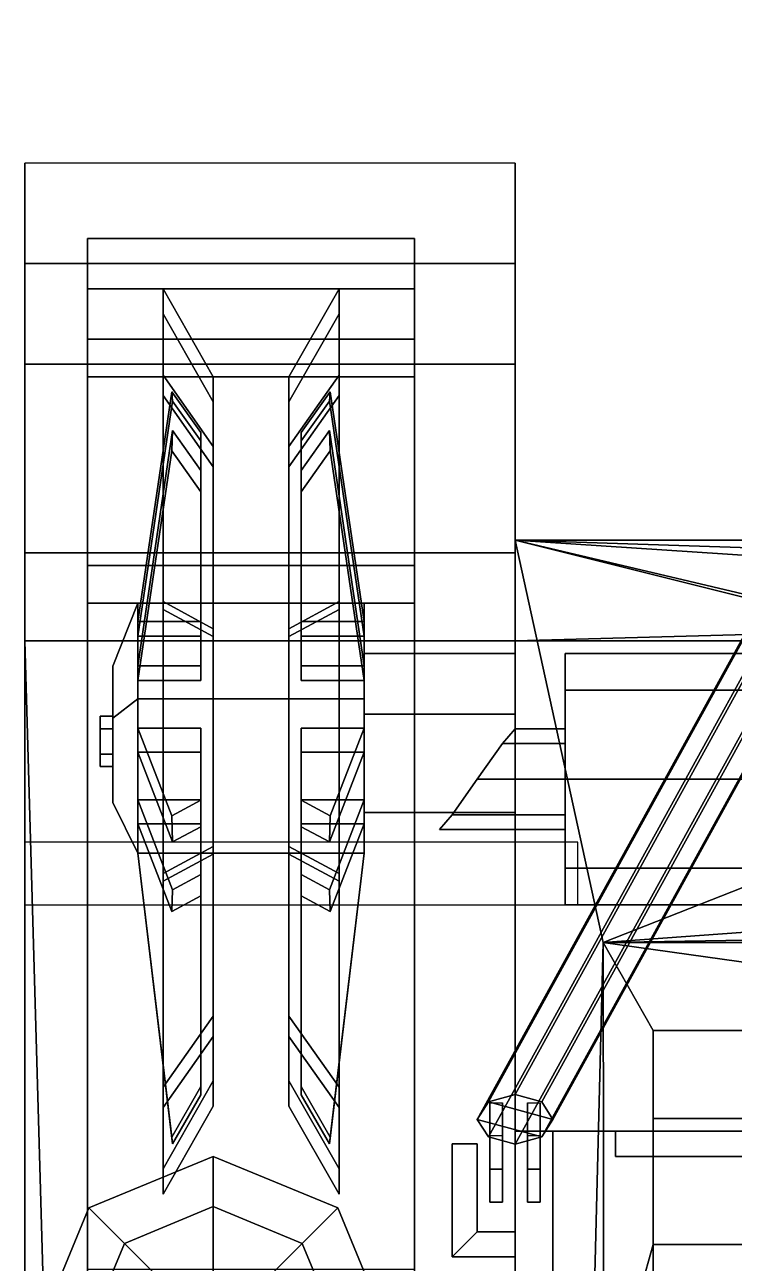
# Model space of a CAD drawing. Header units: millimetres. Extents: x -1.5 to 1.5, y -4.1 to 6.9.
# Drawn here: x -1.19 to -0.626, y 1.485 to 2.47 of the extents above; entities that cross this region are included whole.
import ezdxf

# ---------------------------------------------------------------- set-up
doc = ezdxf.new("R2010")
doc.units = ezdxf.units.MM
for name, color, linetype in [('7tp_back_door_1', 7, 'Continuous'), ('7tp_back_door_2', 7, 'Continuous'), ('7tp_fenders', 6, 'Continuous'), ('7tp_hull', 7, 'Continuous'), ('c7p_crane', 3, 'Continuous'), ('c7p_fenders', 6, 'Continuous'), ('c7p_hull', 7, 'Continuous'), ('tracks', 3, 'Continuous'), ('wheels', 2, 'Continuous')]:
    doc.layers.add(name, color=color, linetype=linetype)

msp = doc.modelspace()

# ---------------------------------------------------------------- linework, layer by layer
for points in [[(-0.8, 1.98, 0.47), (-0.8, -1.99, 0.68), (-0.8, -2.03, 0.9), (-0.8, 2.06, 0.93)], [(-0.8, 1.98, 0.47), (-0.8, 2.06, 0.93), (-0.1, 2.03739, 0.8), (-0.1, 1.99913, 0.58)], [(-0.8, 2.06, 0.93), (0.8, 2.06, 0.93), (0.1, 2.03739, 0.8), (-0.1, 2.03739, 0.8)], [(0.1, 1.99913, 0.58), (0.8, 1.98, 0.47), (-0.8, 1.98, 0.47), (-0.1, 1.99913, 0.58)], [(-0.8, 1.46, 0.4), (-0.8, -1.67, 0.4), (-0.8, -1.99, 0.68), (-0.8, 1.98, 0.47)], [(0.8, 1.98, 0.47), (0.8, 1.46, 0.4), (-0.8, 1.46, 0.4), (-0.8, 1.98, 0.47)]]:
    msp.add_3dface(points)
at = {"layer": '7tp_back_door_1'}
for points in [[(0.08, 2.01259, 1.01), (0.8, 2.06, 0.93), (-0.8, 2.06, 0.93), (-0.08, 2.01259, 1.01)], [(-0.61, 1.78741, 1.39), (-0.61, 2.01259, 1.01), (-0.8, 2.06, 0.93), (-0.73, 1.74, 1.47)], [(-0.08, 2.01259, 1.01), (-0.8, 2.06, 0.93), (-0.8, 2.06, 0.93), (-0.61, 2.01259, 1.01)], [(-0.08, 1.78741, 1.39), (-0.61, 1.78741, 1.39), (-0.73, 1.74, 1.47)], [(0.73, 1.74, 1.47), (0.08, 1.78741, 1.39), (-0.08, 1.78741, 1.39), (-0.73, 1.74, 1.47)]]:
    msp.add_3dface(points, dxfattribs=at)
at = {"layer": '7tp_back_door_2'}
for points in [[(0.35, 1.81698, 1.3401), (0.8, 2.06, 0.93), (-0.8, 2.06, 0.93), (0.23, 1.81698, 1.3401)], [(0.23, 1.81698, 1.3401), (-0.8, 2.06, 0.93), (-0.73, 1.74, 1.47), (0.23, 1.7558, 1.44335)], [(0.35, 1.7558, 1.44335), (0.23, 1.7558, 1.44335), (-0.73, 1.74, 1.47), (0.73, 1.74, 1.47)]]:
    msp.add_3dface(points, dxfattribs=at)
at = {"layer": '7tp_fenders'}
for points in [[(-1.19, 2.36, 0.74), (-1.19, 2.28, 0.83), (-0.8, 2.28, 0.83), (-0.8, 2.36, 0.74)], [(-1.19, 2.28, 0.83), (-1.19, 2.36, 0.74), (-1.19, 2.32, 0.72), (-1.19, 2.26, 0.79)], [(-0.8, 2.36, 0.74), (-0.8, 2.28, 0.83), (-0.8, 2.26, 0.79), (-0.8, 2.32, 0.72)], [(-1.19, 2.28, 0.83), (-1.19, 2.2, 0.89), (-0.8, 2.2, 0.89), (-0.8, 2.28, 0.83)], [(-1.19, 2.2, 0.89), (-1.19, 2.28, 0.83), (-1.19, 2.26, 0.79), (-1.19, 2.18, 0.86)], [(-0.8, 2.28, 0.83), (-0.8, 2.2, 0.89), (-0.8, 2.18, 0.86), (-0.8, 2.26, 0.79)], [(-1.19, 2.2, 0.89), (-1.19, 2.05, 0.95), (-0.8, 2.05, 0.95), (-0.8, 2.2, 0.89)], [(-1.19, 2.05, 0.95), (-1.19, 2.2, 0.89), (-1.19, 2.18, 0.86), (-1.19, 2.05, 0.92)], [(-0.8, 2.2, 0.89), (-0.8, 2.05, 0.95), (-0.8, 2.05, 0.92), (-0.8, 2.18, 0.86)], [(-1.19, 2.05, 0.95), (-1.19, 1.98, 0.96), (-0.8, 1.98, 0.96), (-0.8, 2.05, 0.95)], [(-1.19, 1.98, 0.96), (-1.19, 2.05, 0.95), (-1.19, 2.05, 0.92), (-1.19, 1.98, 0.93)], [(-0.8, 2.05, 0.95), (-0.8, 1.98, 0.96), (-0.8, 1.98, 0.93), (-0.8, 2.05, 0.92)], [(-1.19, 1.98, 0.96), (-1.19, -1.91, 1.2), (-1.16, 0.51, 1.05069), (-1.16, 0.93, 1.02478)], [(-1.19, -1.91, 1.2), (-1.19, 1.98, 0.96), (-1.19, 1.98, 0.93), (-1.19, -1.91, 1.17)], [(-1.19, 1.98, 0.96), (-1.16, 0.93, 1.02478), (-0.8, 0.93, 1.02478), (-0.8, 1.98, 0.96)], [(-0.75, 1.77, 1.18), (-0.75, 1.82, 1.18), (-1.19, 1.82, 0.96987), (-1.19, 1.77, 0.97296)]]:
    msp.add_3dface(points, dxfattribs=at)
at = {"layer": '7tp_hull'}
for points in [[(-0.8, 0.44, 1.05501), (-0.8, 2.06, 0.93), (-0.8, -2.03, 0.9), (-0.8, -0.52, 1.11424)], [(-0.73942, 1.36, 1.47), (-0.73, 1.74, 1.47), (-0.8, 2.06, 0.93), (-0.8, 0.59, 1.15)], [(-0.8, 0.59, 1.15), (-0.8, 2.06, 0.93), (-0.8, 2.06, 0.93), (-0.8, 0.44, 1.05501)], [(0.2, 1.94071, 1.51071), (0.2, 1.97, 1.44), (-0.76, 1.97, 1.44), (-0.76, 1.94071, 1.51071)], [(0.2, 1.97, 1.44), (0.2, 1.94071, 1.36929), (-0.76, 1.94071, 1.36929), (-0.76, 1.97, 1.44)], [(-0.76, 1.91, 1.44), (-0.76, 1.89828, 1.46828), (-0.76, 1.94071, 1.51071), (-0.76, 1.97, 1.44)], [(-0.76, 1.89828, 1.41172), (-0.76, 1.91, 1.44), (-0.76, 1.97, 1.44), (-0.76, 1.94071, 1.36929)], [(0.2, 1.87, 1.54), (0.2, 1.94071, 1.51071), (-0.76, 1.94071, 1.51071), (-0.76, 1.87, 1.54)], [(0.2, 1.94071, 1.36929), (0.2, 1.87, 1.34), (-0.76, 1.87, 1.34), (-0.76, 1.94071, 1.36929)], [(-0.76, 1.89828, 1.46828), (-0.76, 1.87, 1.48), (-0.76, 1.87, 1.54), (-0.76, 1.94071, 1.51071)], [(-0.76, 1.87, 1.4), (-0.76, 1.89828, 1.41172), (-0.76, 1.94071, 1.36929), (-0.76, 1.87, 1.34)], [(-0.81, 1.89828, 1.41172), (-0.83, 1.87, 1.4), (-0.81, 1.89828, 1.46828), (-0.8, 1.91, 1.44)], [(-0.81, 1.89828, 1.41172), (-0.8, 1.91, 1.44), (-0.76, 1.91, 1.44), (-0.76, 1.89828, 1.41172)], [(-0.8, 1.91, 1.44), (-0.81, 1.89828, 1.46828), (-0.76, 1.89828, 1.46828), (-0.76, 1.91, 1.44)], [(-0.83, 1.87, 1.4), (-0.85, 1.84172, 1.41172), (-0.83, 1.87, 1.48), (-0.81, 1.89828, 1.46828)], [(-0.83, 1.87, 1.4), (-0.81, 1.89828, 1.41172), (-0.76, 1.89828, 1.41172), (-0.76, 1.87, 1.4)], [(-0.81, 1.89828, 1.46828), (-0.83, 1.87, 1.48), (-0.76, 1.87, 1.48), (-0.76, 1.89828, 1.46828)], [(-0.85, 1.84172, 1.41172), (-0.86, 1.83, 1.44), (-0.85, 1.84172, 1.46828), (-0.83, 1.87, 1.48)], [(-0.85, 1.84172, 1.41172), (-0.83, 1.87, 1.4), (-0.76, 1.87, 1.4), (-0.76, 1.84172, 1.41172)], [(-0.83, 1.87, 1.48), (-0.85, 1.84172, 1.46828), (-0.76, 1.84172, 1.46828), (-0.76, 1.87, 1.48)], [(0.2, 1.79929, 1.51071), (0.2, 1.87, 1.54), (-0.76, 1.87, 1.54), (-0.76, 1.79929, 1.51071)], [(0.2, 1.87, 1.34), (0.2, 1.79929, 1.36929), (-0.76, 1.79929, 1.36929), (-0.76, 1.87, 1.34)], [(-0.76, 1.87, 1.48), (-0.76, 1.84172, 1.46828), (-0.76, 1.79929, 1.51071), (-0.76, 1.87, 1.54)], [(-0.76, 1.84172, 1.41172), (-0.76, 1.87, 1.4), (-0.76, 1.87, 1.34), (-0.76, 1.79929, 1.36929)], [(-0.86, 1.83, 1.44), (-0.85, 1.84172, 1.41172), (-0.76, 1.84172, 1.41172), (-0.76, 1.83, 1.44)], [(-0.85, 1.84172, 1.46828), (-0.86, 1.83, 1.44), (-0.76, 1.83, 1.44), (-0.76, 1.84172, 1.46828)], [(-0.76, 1.83, 1.44), (-0.76, 1.84172, 1.41172), (-0.76, 1.79929, 1.36929), (-0.76, 1.77, 1.44)], [(-0.76, 1.84172, 1.46828), (-0.76, 1.83, 1.44), (-0.76, 1.77, 1.44), (-0.76, 1.79929, 1.51071)], [(0.2, 1.77, 1.44), (0.2, 1.79929, 1.51071), (-0.76, 1.79929, 1.51071), (-0.76, 1.77, 1.44)], [(0.2, 1.79929, 1.36929), (0.2, 1.77, 1.44), (-0.76, 1.77, 1.44), (-0.76, 1.79929, 1.36929)], [(-0.72942, 1.36, 1.47), (-0.73, 1.74, 1.47), (-0.73, 1.74, 1.47), (-0.73942, 1.36, 1.47)], [(0.23, 1.67, 1.47), (0.73, 1.74, 1.47), (-0.73, 1.74, 1.47), (-0.23, 1.67, 1.47)], [(-0.23, 1.67, 1.47), (-0.73, 1.74, 1.47), (-0.73, 1.74, 1.47), (-0.69, 1.67, 1.47)], [(-0.69, 1.5, 1.47), (-0.69, 1.67, 1.47), (-0.73, 1.74, 1.47), (-0.72942, 1.36, 1.47)], [(-0.69, 1.57, 1.52), (-0.69, 1.6, 1.52), (-0.69, 1.67, 1.47), (-0.69, 1.5, 1.47)], [(-0.23, 1.6, 1.52), (-0.23, 1.67, 1.47), (-0.69, 1.67, 1.47), (-0.69, 1.6, 1.52)], [(-0.23, 1.57, 1.52), (-0.23, 1.6, 1.52), (-0.69, 1.6, 1.52), (-0.69, 1.57, 1.52)], [(-0.23, 1.5, 1.47), (-0.23, 1.57, 1.52), (-0.69, 1.57, 1.52), (-0.69, 1.5, 1.47)], [(-0.69, 1.15, 1.47), (-0.69, 1.5, 1.47), (-0.72942, 1.36, 1.47)], [(-0.23, 1.15, 1.47), (-0.23, 1.5, 1.47), (-0.69, 1.5, 1.47), (-0.69, 1.15, 1.47)]]:
    msp.add_3dface(points, dxfattribs=at)
at = {"layer": 'c7p_crane'}
for points in [[(-0.06121, 2.99226, 2.20987), (-0.04, 2.99804, 2.20326), (-0.8, 1.61913, 1.02619), (-0.82121, 1.61334, 1.0328)], [(-0.04, 2.99804, 2.20326), (-0.01879, 2.99226, 2.20987), (-0.77879, 1.61334, 1.0328), (-0.8, 1.61913, 1.02619)], [(-0.07, 2.97828, 2.22583), (-0.06121, 2.99226, 2.20987), (-0.82121, 1.61334, 1.0328), (-0.83, 1.59937, 1.04876)], [(-0.01879, 2.99226, 2.20987), (-0.01, 2.97828, 2.22583), (-0.77, 1.59937, 1.04876), (-0.77879, 1.61334, 1.0328)], [(-0.06121, 2.96431, 2.2418), (-0.07, 2.97828, 2.22583), (-0.83, 1.59937, 1.04876), (-0.82121, 1.5854, 1.06472)], [(-0.01, 2.97828, 2.22583), (-0.01879, 2.96431, 2.2418), (-0.77879, 1.5854, 1.06472), (-0.77, 1.59937, 1.04876)], [(-0.04, 2.95852, 2.24841), (-0.06121, 2.96431, 2.2418), (-0.82121, 1.5854, 1.06472), (-0.8, 1.57961, 1.07133)], [(-0.01879, 2.96431, 2.2418), (-0.04, 2.95852, 2.24841), (-0.8, 1.57961, 1.07133), (-0.77879, 1.5854, 1.06472)], [(-0.77879, 1.61334, 1.0328), (-0.77, 1.59937, 1.04876), (-0.82121, 1.61334, 1.0328), (-0.8, 1.61913, 1.02619)], [(-0.77, 1.59937, 1.04876), (-0.77879, 1.5854, 1.06472), (-0.83, 1.59937, 1.04876), (-0.82121, 1.61334, 1.0328)], [(-0.82, 1.53353, 1.0177), (-0.82, 1.5862, 1.06381), (-0.82, 1.61254, 1.03371), (-0.82, 1.55988, 0.9876)], [(-0.82, 1.55988, 0.9876), (-0.82, 1.61254, 1.03371), (-0.81, 1.61254, 1.03371), (-0.81, 1.55988, 0.9876)], [(-0.81, 1.5862, 1.06381), (-0.81, 1.53353, 1.0177), (-0.81, 1.55988, 0.9876), (-0.81, 1.61254, 1.03371)], [(-0.78, 1.61254, 1.03371), (-0.78, 1.55988, 0.9876), (-0.79, 1.55988, 0.9876), (-0.79, 1.61254, 1.03371)], [(-0.79, 1.61254, 1.03371), (-0.79, 1.55988, 0.9876), (-0.79, 1.53353, 1.0177), (-0.79, 1.5862, 1.06381)], [(-0.78, 1.55988, 0.9876), (-0.78, 1.61254, 1.03371), (-0.78, 1.5862, 1.06381), (-0.78, 1.53353, 1.0177)], [(-0.77879, 1.5854, 1.06472), (-0.8, 1.57961, 1.07133), (-0.82121, 1.5854, 1.06472), (-0.83, 1.59937, 1.04876)], [(-0.82, 1.5862, 1.06381), (-0.82, 1.53353, 1.0177), (-0.81, 1.53353, 1.0177), (-0.81, 1.5862, 1.06381)], [(-0.78, 1.53353, 1.0177), (-0.78, 1.5862, 1.06381), (-0.79, 1.5862, 1.06381), (-0.79, 1.53353, 1.0177)], [(-0.82, 1.53353, 1.0177), (-0.82, 1.55988, 0.9876), (-0.81, 1.55988, 0.9876), (-0.81, 1.53353, 1.0177)], [(-0.78, 1.55988, 0.9876), (-0.78, 1.53353, 1.0177), (-0.79, 1.53353, 1.0177), (-0.79, 1.55988, 0.9876)]]:
    msp.add_3dface(points, dxfattribs=at)
at = {"layer": 'c7p_fenders'}
for points in [[(-1.19, 2.28, 0.79), (-1.19, 2.36, 0.7), (-1.19, 2.32, 0.68), (-1.19, 2.26, 0.75)], [(-1.19, 2.36, 0.7), (-1.19, 2.28, 0.79), (-0.8, 2.28, 0.79), (-0.8, 2.36, 0.7)], [(-0.8, 2.36, 0.7), (-0.8, 2.28, 0.79), (-0.8, 2.26, 0.75), (-0.8, 2.32, 0.68)], [(-1.19, 2.2, 0.85), (-1.19, 2.28, 0.79), (-1.19, 2.26, 0.75), (-1.19, 2.18, 0.82)], [(-1.19, 2.28, 0.79), (-1.19, 2.2, 0.85), (-0.8, 2.2, 0.85), (-0.8, 2.28, 0.79)], [(-0.8, 2.28, 0.79), (-0.8, 2.2, 0.85), (-0.8, 2.18, 0.82), (-0.8, 2.26, 0.75)], [(-1.19, 2.05, 0.91), (-1.19, 2.2, 0.85), (-1.19, 2.18, 0.82), (-1.19, 2.05, 0.88)], [(-1.19, 2.2, 0.85), (-1.19, 2.05, 0.91), (-0.8, 2.05, 0.91), (-0.8, 2.2, 0.85)], [(-0.8, 2.2, 0.85), (-0.8, 2.05, 0.91), (-0.8, 2.05, 0.88), (-0.8, 2.18, 0.82)], [(-1.19, 1.98, 0.92), (-1.19, 2.05, 0.91), (-1.19, 2.05, 0.88), (-1.19, 1.98, 0.89)], [(-1.19, 2.05, 0.91), (-1.19, 1.98, 0.92), (-0.8, 1.98, 0.92), (-0.8, 2.05, 0.91)], [(-0.8, 2.05, 0.91), (-0.8, 1.98, 0.92), (-0.8, 1.98, 0.89), (-0.8, 2.05, 0.88)], [(-1.19, 1.98, 0.92), (-1.19, 0.95, 0.97), (-0.8, 0.95, 0.97), (-0.8, 1.98, 0.92)], [(-1.19, 0.95, 0.97), (-1.19, 1.98, 0.92), (-1.19, 1.98, 0.89), (-1.19, 0.95, 0.94)]]:
    msp.add_3dface(points, dxfattribs=at)
at = {"layer": 'c7p_hull'}
for points in [[(-0.8, 1.59, 0.97), (0.8, 1.59, 0.97), (0.8, 2.06, 0.93), (-0.8, 2.06, 0.93)], [(-0.8, -2.03, 0.9), (-0.8, 0.95, 0.97), (-0.8, 2.06, 0.93)], [(-0.8, 0.95, 0.97), (-0.8, 0.95, 1.43), (-0.8, 1.59, 1.43), (-0.8, 1.59, 0.97)], [(-0.8, 0.95, 1.43), (-0.77, 0.95, 1.46), (-0.77, 1.59, 1.46), (-0.8, 1.59, 1.43)], [(-0.04, 1.59, 1.15), (0.04, 1.59, 1.15), (0.8, 1.59, 0.97), (-0.8, 1.59, 0.97)], [(-0.72, 1.59, 1.15), (-0.04, 1.59, 1.15), (-0.8, 1.59, 0.97)], [(-0.72, 1.59, 1.43), (-0.72, 1.59, 1.15), (-0.8, 1.59, 0.97), (-0.8, 1.59, 1.43)], [(-0.77, 1.59, 1.46), (-0.72, 1.59, 1.43), (-0.8, 1.59, 1.43), (-0.77, 1.59, 1.46)], [(-0.77, 0.95, 1.46), (-0.06, 1.47, 1.55595), (-0.06, 1.59, 1.55595), (-0.77, 1.59, 1.46)], [(-0.1, 1.59, 1.52), (-0.72, 1.59, 1.43), (-0.77, 1.59, 1.46), (-0.06, 1.59, 1.55595)], [(-0.72, 1.57, 1.15), (-0.04, 1.57, 1.15), (-0.04, 1.59, 1.15), (-0.72, 1.59, 1.15)], [(-0.72, 1.57, 1.43), (-0.72, 1.57, 1.15), (-0.72, 1.59, 1.15), (-0.72, 1.59, 1.43)], [(-0.1, 1.57, 1.52), (-0.72, 1.57, 1.43), (-0.72, 1.59, 1.43), (-0.1, 1.59, 1.52)], [(-0.85, 1.49, 0.99), (-0.85, 1.49, 1.04), (-0.85, 1.58, 1.04), (-0.85, 1.58, 0.99)], [(-0.85, 1.49, 1.04), (-0.83, 1.51, 1.04), (-0.83, 1.58, 1.04), (-0.85, 1.58, 1.04)], [(-0.83, 1.58, 1.04), (-0.83, 1.58, 0.99), (-0.85, 1.58, 0.99), (-0.85, 1.58, 1.04)], [(-0.83, 1.51, 1.04), (-0.83, 1.51, 0.99), (-0.83, 1.58, 0.99), (-0.83, 1.58, 1.04)], [(-0.72, 1.57, 1.43), (-0.04, 1.57, 1.46), (-0.04, 1.57, 1.15), (-0.72, 1.57, 1.15)], [(-0.72, 1.57, 1.43), (-0.1, 1.57, 1.52), (-0.04, 1.57, 1.46), (-0.72, 1.57, 1.43)], [(-0.8, 1.49, 1.04), (-0.8, 1.51, 1.04), (-0.83, 1.51, 1.04), (-0.85, 1.49, 1.04)], [(-0.8, 1.51, 1.04), (-0.8, 1.51, 0.99), (-0.83, 1.51, 0.99), (-0.83, 1.51, 1.04)], [(-0.8, 1.49, 0.99), (-0.8, 1.49, 1.04), (-0.85, 1.49, 1.04), (-0.85, 1.49, 0.99)]]:
    msp.add_3dface(points, dxfattribs=at)
at = {"layer": 'tracks'}
for points in [[(-1.14, 2.3, 0.49), (-1.14, 2.22, 0.25), (-1.14, 2.19, 0.28), (-1.14, 2.26, 0.49)], [(-0.88, 2.3, 0.49), (-0.88, 2.22, 0.25), (-1.14, 2.22, 0.25), (-1.14, 2.3, 0.49)], [(-1.14, 2.22, 0.73), (-1.14, 2.3, 0.49), (-1.14, 2.26, 0.49), (-1.14, 2.19, 0.7)], [(-0.88, 2.22, 0.73), (-0.88, 2.3, 0.49), (-1.14, 2.3, 0.49), (-1.14, 2.22, 0.73)], [(-0.88, 2.19, 0.28), (-0.88, 2.22, 0.25), (-0.88, 2.3, 0.49), (-0.88, 2.26, 0.49)], [(-0.88, 2.26, 0.49), (-0.88, 2.3, 0.49), (-0.88, 2.22, 0.73), (-0.88, 2.19, 0.7)], [(-1.14, 2.26, 0.49), (-1.14, 2.19, 0.28), (-0.88, 2.19, 0.28), (-0.88, 2.26, 0.49)], [(-1.14, 2.19, 0.7), (-1.14, 2.26, 0.49), (-0.88, 2.26, 0.49), (-0.88, 2.19, 0.7)], [(-1.14, 2.22, 0.25), (-1.14, 2.04, 0.12), (-1.14, 2.01, 0.15), (-1.14, 2.19, 0.28)], [(-0.88, 2.22, 0.25), (-0.88, 2.04, 0.12), (-1.14, 2.04, 0.12), (-1.14, 2.22, 0.25)], [(-0.88, 2.01, 0.88), (-0.88, 2.22, 0.73), (-1.14, 2.22, 0.73), (-1.14, 2.01, 0.88)], [(-1.14, 2.01, 0.88), (-1.14, 2.22, 0.73), (-1.14, 2.19, 0.7), (-1.14, 2.01, 0.83)], [(-0.88, 2.01, 0.15), (-0.88, 2.04, 0.12), (-0.88, 2.22, 0.25), (-0.88, 2.19, 0.28)], [(-0.88, 2.19, 0.7), (-0.88, 2.22, 0.73), (-0.88, 2.01, 0.88), (-0.88, 2.01, 0.83)], [(-1.14, 2.19, 0.28), (-1.14, 2.01, 0.15), (-0.88, 2.01, 0.15), (-0.88, 2.19, 0.28)], [(-1.14, 2.01, 0.83), (-1.14, 2.19, 0.7), (-0.88, 2.19, 0.7), (-0.88, 2.01, 0.83)], [(-1.14, 2.04, 0.12), (-1.14, 1.48), (-1.14, 1.43, 0.04), (-1.14, 2.01, 0.15)], [(-0.88, 2.04, 0.12), (-0.88, 1.48), (-1.14, 1.48), (-1.14, 2.04, 0.12)], [(-0.88, 1.43, 0.04), (-0.88, 1.48), (-0.88, 2.04, 0.12), (-0.88, 2.01, 0.15)], [(-1.14, 2.01, 0.15), (-1.14, 1.43, 0.04), (-0.88, 1.43, 0.04), (-0.88, 2.01, 0.15)], [(-1.14, 1.16, 0.88), (-1.14, 2.01, 0.83), (-0.88, 2.01, 0.83), (-0.88, 1.16, 0.88)], [(-1.14, 1.16, 0.93), (-1.14, 2.01, 0.88), (-1.14, 2.01, 0.83), (-1.14, 1.16, 0.88)], [(-0.88, 1.16, 0.93), (-0.88, 2.01, 0.88), (-1.14, 2.01, 0.88), (-1.14, 1.16, 0.93)], [(-0.88, 2.01, 0.83), (-0.88, 2.01, 0.88), (-0.88, 1.16, 0.93), (-0.88, 1.16, 0.88)]]:
    msp.add_3dface(points, dxfattribs=at)
at = {"layer": 'wheels'}
for points in [[(-1.08, 2.19125, 0.7016), (-1.08, 2.26, 0.49), (-1.08, 2.24, 0.49), (-1.08, 2.17507, 0.68985)], [(-1.04, 2.13461, 0.66046), (-1.04, 2.19, 0.49), (-1.08, 2.26, 0.49), (-1.08, 2.19125, 0.7016)], [(-1.08, 2.26, 0.49), (-1.08, 2.19125, 0.2784), (-1.08, 2.17507, 0.29015), (-1.08, 2.24, 0.49)], [(-1.04, 2.19, 0.49), (-1.04, 2.13461, 0.31954), (-1.08, 2.19125, 0.2784), (-1.08, 2.26, 0.49)], [(-0.98, 2.19, 0.49), (-0.98, 2.13461, 0.66046), (-0.94, 2.19125, 0.7016), (-0.94, 2.26, 0.49)], [(-0.98, 2.13461, 0.31954), (-0.98, 2.19, 0.49), (-0.94, 2.26, 0.49), (-0.94, 2.19125, 0.2784)], [(-0.94, 2.26, 0.49), (-0.94, 2.19125, 0.7016), (-0.94, 2.17507, 0.68985), (-0.94, 2.24, 0.49)], [(-0.94, 2.19125, 0.2784), (-0.94, 2.26, 0.49), (-0.94, 2.24, 0.49), (-0.94, 2.17507, 0.29015)], [(-1.04, 2.17, 0.49), (-1.04, 2.11843, 0.6487), (-1.08, 2.17507, 0.68985), (-1.08, 2.24, 0.49)], [(-1.04, 2.11843, 0.3313), (-1.04, 2.17, 0.49), (-1.08, 2.24, 0.49), (-1.08, 2.17507, 0.29015)], [(-0.98, 2.11843, 0.6487), (-0.98, 2.17, 0.49), (-0.94, 2.24, 0.49), (-0.94, 2.17507, 0.68985)], [(-0.98, 2.17, 0.49), (-0.98, 2.11843, 0.3313), (-0.94, 2.17507, 0.29015), (-0.94, 2.24, 0.49)], [(-1.08, 2.01125, 0.83238), (-1.08, 2.19125, 0.7016), (-1.08, 2.17507, 0.68985), (-1.08, 2.00507, 0.81336)], [(-1.04, 1.98961, 0.76581), (-1.04, 2.13461, 0.66046), (-1.08, 2.19125, 0.7016), (-1.08, 2.01125, 0.83238)], [(-1.08, 2.19125, 0.2784), (-1.08, 2.01125, 0.14762), (-1.08, 2.00507, 0.16664), (-1.08, 2.17507, 0.29015)], [(-1.04, 2.13461, 0.31954), (-1.04, 1.98961, 0.21419), (-1.08, 2.01125, 0.14762), (-1.08, 2.19125, 0.2784)], [(-1.04, 2.11843, 0.6487), (-1.04, 2.17, 0.49), (-1.04, 2.19, 0.49), (-1.04, 2.13461, 0.66046)], [(-1.04, 2.17, 0.49), (-1.04, 2.11843, 0.3313), (-1.04, 2.13461, 0.31954), (-1.04, 2.19, 0.49)], [(-0.98, 1.98961, 0.21419), (-0.98, 2.13461, 0.31954), (-0.94, 2.19125, 0.2784), (-0.94, 2.01125, 0.14762)], [(-0.98, 2.13461, 0.66046), (-0.98, 1.98961, 0.76581), (-0.94, 2.01125, 0.83238), (-0.94, 2.19125, 0.7016)], [(-0.98, 2.17, 0.49), (-0.98, 2.11843, 0.6487), (-0.98, 2.13461, 0.66046), (-0.98, 2.19, 0.49)], [(-0.98, 2.11843, 0.3313), (-0.98, 2.17, 0.49), (-0.98, 2.19, 0.49), (-0.98, 2.13461, 0.31954)], [(-0.94, 2.01125, 0.14762), (-0.94, 2.19125, 0.2784), (-0.94, 2.17507, 0.29015), (-0.94, 2.00507, 0.16664)], [(-0.94, 2.19125, 0.7016), (-0.94, 2.01125, 0.83238), (-0.94, 2.00507, 0.81336), (-0.94, 2.17507, 0.68985)], [(-1.07301, 2.17817, 0.64266), (-1.05, 2.14559, 0.61899), (-1.05, 1.99551, 0.50995), (-1.1, 1.99551, 0.50995)], [(-1.07237, 2.17076, 0.662), (-1.07301, 2.17817, 0.64266), (-1.1, 1.99551, 0.50995), (-1.1, 1.98375, 0.52613)], [(-1.05, 2.14559, 0.36101), (-1.07301, 2.17817, 0.33734), (-1.1, 1.99551, 0.47005), (-1.05, 1.99551, 0.47005)], [(-1.07301, 2.17817, 0.33734), (-1.07237, 2.17076, 0.318), (-1.1, 1.98375, 0.45387), (-1.1, 1.99551, 0.47005)], [(-0.97, 2.14559, 0.61899), (-0.94699, 2.17817, 0.64266), (-0.92, 1.99551, 0.50995), (-0.97, 1.99551, 0.50995)], [(-0.94699, 2.17817, 0.33734), (-0.97, 2.14559, 0.36101), (-0.97, 1.99551, 0.47005), (-0.92, 1.99551, 0.47005)], [(-0.94699, 2.17817, 0.64266), (-0.94763, 2.17076, 0.662), (-0.92, 1.98375, 0.52613), (-0.92, 1.99551, 0.50995)], [(-0.94763, 2.17076, 0.318), (-0.94699, 2.17817, 0.33734), (-0.92, 1.99551, 0.47005), (-0.92, 1.98375, 0.45387)], [(-1.05, 2.13909, 0.63899), (-1.07237, 2.17076, 0.662), (-1.1, 1.98375, 0.52613), (-1.05, 1.98375, 0.52613)], [(-1.07237, 2.17076, 0.318), (-1.05, 2.13909, 0.34101), (-1.05, 1.98375, 0.45387), (-1.1, 1.98375, 0.45387)], [(-1.04, 2.11843, 0.6487), (-1.04, 1.98343, 0.74679), (-1.08, 2.00507, 0.81336), (-1.08, 2.17507, 0.68985)], [(-1.04, 1.98343, 0.23321), (-1.04, 2.11843, 0.3313), (-1.08, 2.17507, 0.29015), (-1.08, 2.00507, 0.16664)], [(-0.98, 2.11843, 0.3313), (-0.98, 1.98343, 0.23321), (-0.94, 2.00507, 0.16664), (-0.94, 2.17507, 0.29015)], [(-0.98, 1.98343, 0.74679), (-0.98, 2.11843, 0.6487), (-0.94, 2.17507, 0.68985), (-0.94, 2.00507, 0.81336)], [(-0.94763, 2.17076, 0.662), (-0.97, 2.13909, 0.63899), (-0.97, 1.98375, 0.52613), (-0.92, 1.98375, 0.52613)], [(-0.97, 2.13909, 0.34101), (-0.94763, 2.17076, 0.318), (-0.92, 1.98375, 0.45387), (-0.97, 1.98375, 0.45387)], [(-1.07237, 2.14725, 0.69436), (-1.05, 2.11558, 0.67135), (-1.05, 1.96024, 0.55849), (-1.1, 1.96024, 0.55849)], [(-1.07301, 2.13115, 0.70738), (-1.07237, 2.14725, 0.69436), (-1.1, 1.96024, 0.55849), (-1.1, 1.94848, 0.57467)], [(-1.05, 2.11558, 0.30865), (-1.07237, 2.14725, 0.28564), (-1.1, 1.96024, 0.42151), (-1.05, 1.96024, 0.42151)], [(-1.07237, 2.14725, 0.28564), (-1.07301, 2.13115, 0.27262), (-1.1, 1.94848, 0.40533), (-1.1, 1.96024, 0.42151)], [(-1.05, 2.14559, 0.61899), (-1.05, 2.13909, 0.63899), (-1.05, 1.98375, 0.52613), (-1.05, 1.99551, 0.50995)], [(-1.05, 2.13909, 0.34101), (-1.05, 2.14559, 0.36101), (-1.05, 1.99551, 0.47005), (-1.05, 1.98375, 0.45387)], [(-0.97, 2.11558, 0.67135), (-0.94763, 2.14725, 0.69436), (-0.92, 1.96024, 0.55849), (-0.97, 1.96024, 0.55849)], [(-0.94763, 2.14725, 0.28564), (-0.97, 2.11558, 0.30865), (-0.97, 1.96024, 0.42151), (-0.92, 1.96024, 0.42151)], [(-0.97, 2.13909, 0.63899), (-0.97, 2.14559, 0.61899), (-0.97, 1.99551, 0.50995), (-0.97, 1.98375, 0.52613)], [(-0.97, 2.14559, 0.36101), (-0.97, 2.13909, 0.34101), (-0.97, 1.98375, 0.45387), (-0.97, 1.99551, 0.47005)], [(-0.94763, 2.14725, 0.69436), (-0.94699, 2.13115, 0.70738), (-0.92, 1.94848, 0.57467), (-0.92, 1.96024, 0.55849)], [(-0.94699, 2.13115, 0.27262), (-0.94763, 2.14725, 0.28564), (-0.92, 1.96024, 0.42151), (-0.92, 1.94848, 0.40533)], [(-1.05, 2.09857, 0.68371), (-1.07301, 2.13115, 0.70738), (-1.1, 1.94848, 0.57467), (-1.05, 1.94848, 0.57467)], [(-1.07301, 2.13115, 0.27262), (-1.05, 2.09857, 0.29629), (-1.05, 1.94848, 0.40533), (-1.1, 1.94848, 0.40533)], [(-1.04, 1.98343, 0.74679), (-1.04, 2.11843, 0.6487), (-1.04, 2.13461, 0.66046), (-1.04, 1.98961, 0.76581)], [(-1.04, 2.11843, 0.3313), (-1.04, 1.98343, 0.23321), (-1.04, 1.98961, 0.21419), (-1.04, 2.13461, 0.31954)], [(-0.98, 1.98343, 0.23321), (-0.98, 2.11843, 0.3313), (-0.98, 2.13461, 0.31954), (-0.98, 1.98961, 0.21419)], [(-0.98, 2.11843, 0.6487), (-0.98, 1.98343, 0.74679), (-0.98, 1.98961, 0.76581), (-0.98, 2.13461, 0.66046)], [(-0.94699, 2.13115, 0.70738), (-0.97, 2.09857, 0.68371), (-0.97, 1.94848, 0.57467), (-0.92, 1.94848, 0.57467)], [(-0.97, 2.09857, 0.29629), (-0.94699, 2.13115, 0.27262), (-0.92, 1.94848, 0.40533), (-0.97, 1.94848, 0.40533)], [(-1.05, 2.11558, 0.67135), (-1.05, 2.09857, 0.68371), (-1.05, 1.94848, 0.57467), (-1.05, 1.96024, 0.55849)], [(-1.05, 2.09857, 0.29629), (-1.05, 2.11558, 0.30865), (-1.05, 1.96024, 0.42151), (-1.05, 1.94848, 0.40533)], [(-0.97, 2.09857, 0.68371), (-0.97, 2.11558, 0.67135), (-0.97, 1.96024, 0.55849), (-0.97, 1.94848, 0.57467)], [(-0.97, 2.11558, 0.30865), (-0.97, 2.09857, 0.29629), (-0.97, 1.94848, 0.40533), (-0.97, 1.96024, 0.42151)], [(-1.1, 2.01, 0.49), (-1.1, 1.93399, 0.38538), (-1.12, 1.91854, 0.43294), (-1.12, 1.96, 0.49)], [(-1.1, 1.93399, 0.59462), (-1.1, 2.01, 0.49), (-1.12, 1.96, 0.49), (-1.12, 1.91854, 0.54706)], [(-0.92, 2.01, 0.49), (-0.92, 1.93399, 0.38538), (-1.1, 1.93399, 0.38538), (-1.1, 2.01, 0.49)], [(-0.92, 1.93399, 0.59462), (-0.92, 2.01, 0.49), (-1.1, 2.01, 0.49), (-1.1, 1.93399, 0.59462)], [(-1.08, 1.78875, 0.83238), (-1.08, 2.01125, 0.83238), (-1.08, 2.00507, 0.81336), (-1.08, 1.79493, 0.81336)], [(-1.04, 1.81039, 0.76581), (-1.04, 1.98961, 0.76581), (-1.08, 2.01125, 0.83238), (-1.08, 1.78875, 0.83238)], [(-1.08, 2.01125, 0.14762), (-1.08, 1.78875, 0.14762), (-1.08, 1.79493, 0.16664), (-1.08, 2.00507, 0.16664)], [(-1.04, 1.98961, 0.21419), (-1.04, 1.81039, 0.21419), (-1.08, 1.78875, 0.14762), (-1.08, 2.01125, 0.14762)], [(-0.98, 1.98961, 0.76581), (-0.98, 1.81039, 0.76581), (-0.94, 1.78875, 0.83238), (-0.94, 2.01125, 0.83238)], [(-0.98, 1.81039, 0.21419), (-0.98, 1.98961, 0.21419), (-0.94, 2.01125, 0.14762), (-0.94, 1.78875, 0.14762)], [(-0.94, 2.01125, 0.83238), (-0.94, 1.78875, 0.83238), (-0.94, 1.79493, 0.81336), (-0.94, 2.00507, 0.81336)], [(-0.94, 1.78875, 0.14762), (-0.94, 2.01125, 0.14762), (-0.94, 2.00507, 0.16664), (-0.94, 1.79493, 0.16664)], [(-0.92, 1.92163, 0.55657), (-0.92, 1.97, 0.49), (-0.92, 2.01, 0.49), (-0.92, 1.93399, 0.59462)], [(-0.92, 1.97, 0.49), (-0.92, 1.92163, 0.42343), (-0.92, 1.93399, 0.38538), (-0.92, 2.01, 0.49)], [(-1.04, 1.98343, 0.74679), (-1.04, 1.81657, 0.74679), (-1.08, 1.79493, 0.81336), (-1.08, 2.00507, 0.81336)], [(-1.04, 1.81657, 0.23321), (-1.04, 1.98343, 0.23321), (-1.08, 2.00507, 0.16664), (-1.08, 1.79493, 0.16664)], [(-0.98, 1.81657, 0.74679), (-0.98, 1.98343, 0.74679), (-0.94, 2.00507, 0.81336), (-0.94, 1.79493, 0.81336)], [(-0.98, 1.98343, 0.23321), (-0.98, 1.81657, 0.23321), (-0.94, 1.79493, 0.16664), (-0.94, 2.00507, 0.16664)], [(-1.04, 1.81657, 0.74679), (-1.04, 1.98343, 0.74679), (-1.04, 1.98961, 0.76581), (-1.04, 1.81039, 0.76581)], [(-1.04, 1.98343, 0.23321), (-1.04, 1.81657, 0.23321), (-1.04, 1.81039, 0.21419), (-1.04, 1.98961, 0.21419)], [(-0.98, 1.98343, 0.74679), (-0.98, 1.81657, 0.74679), (-0.98, 1.81039, 0.76581), (-0.98, 1.98961, 0.76581)], [(-0.98, 1.81657, 0.23321), (-0.98, 1.98343, 0.23321), (-0.98, 1.98961, 0.21419), (-0.98, 1.81039, 0.21419)], [(-0.8, 1.97, 0.49), (-0.8, 1.92163, 0.42343), (-0.92, 1.92163, 0.42343), (-0.92, 1.97, 0.49)], [(-0.8, 1.92163, 0.55657), (-0.8, 1.97, 0.49), (-0.92, 1.97, 0.49), (-0.92, 1.92163, 0.55657)], [(-0.8, 1.92163, 0.55657), (-0.8, 1.97, 0.49), (-0.92, 1.97, 0.49), (-0.92, 1.92163, 0.55657)], [(-0.8, 1.97, 0.49), (-0.8, 1.92163, 0.42343), (-0.92, 1.92163, 0.42343), (-0.92, 1.97, 0.49)], [(-0.8, 1.92163, 0.55657), (-0.8, 1.97, 0.49), (-0.92, 1.97, 0.49), (-0.92, 1.92163, 0.55657)], [(-0.8, 1.97, 0.49), (-0.8, 1.92163, 0.42343), (-0.92, 1.92163, 0.42343), (-0.92, 1.97, 0.49)], [(-0.8, 1.97, 0.49), (-0.8, 1.92163, 0.42343), (-0.92, 1.92163, 0.42343), (-0.92, 1.97, 0.49)], [(-0.8, 1.92163, 0.55657), (-0.8, 1.97, 0.49), (-0.92, 1.97, 0.49), (-0.92, 1.92163, 0.55657)], [(-0.8, 1.92163, 0.55657), (-0.8, 1.97, 0.49), (-0.92, 1.97, 0.49), (-0.92, 1.92163, 0.55657)], [(-0.8, 1.97, 0.49), (-0.8, 1.92163, 0.42343), (-0.92, 1.92163, 0.42343), (-0.92, 1.97, 0.49)], [(-1.12, 1.91854, 0.43294), (-1.12, 1.85146, 0.45473), (-1.12, 1.85146, 0.52527), (-1.12, 1.96, 0.49)], [(-1.12, 1.96, 0.49), (-1.12, 1.85146, 0.52527), (-1.12, 1.91854, 0.54706)], [(-1.1, 1.93399, 0.38538), (-1.1, 1.81101, 0.42534), (-1.12, 1.85146, 0.45473), (-1.12, 1.91854, 0.43294)], [(-1.1, 1.81101, 0.55466), (-1.1, 1.93399, 0.59462), (-1.12, 1.91854, 0.54706), (-1.12, 1.85146, 0.52527)], [(-0.92, 1.93399, 0.38538), (-0.92, 1.81101, 0.42534), (-1.1, 1.81101, 0.42534), (-1.1, 1.93399, 0.38538)], [(-0.92, 1.81101, 0.55466), (-0.92, 1.93399, 0.59462), (-1.1, 1.93399, 0.59462), (-1.1, 1.81101, 0.55466)], [(-0.92, 1.84337, 0.53114), (-0.92, 1.92163, 0.55657), (-0.92, 1.93399, 0.59462), (-0.92, 1.81101, 0.55466)], [(-0.92, 1.92163, 0.42343), (-0.92, 1.84337, 0.44886), (-0.92, 1.81101, 0.42534), (-0.92, 1.93399, 0.38538)], [(-0.8, 1.92163, 0.42343), (-0.8, 1.84337, 0.44886), (-0.92, 1.84337, 0.44886), (-0.92, 1.92163, 0.42343)], [(-0.8, 1.84337, 0.53114), (-0.8, 1.92163, 0.55657), (-0.92, 1.92163, 0.55657), (-0.92, 1.84337, 0.53114)], [(-0.8, 1.84337, 0.53114), (-0.8, 1.92163, 0.55657), (-0.92, 1.92163, 0.55657), (-0.92, 1.84337, 0.53114)], [(-0.8, 1.92163, 0.42343), (-0.8, 1.84337, 0.44886), (-0.92, 1.84337, 0.44886), (-0.92, 1.92163, 0.42343)], [(-0.8, 1.84337, 0.53114), (-0.8, 1.92163, 0.55657), (-0.92, 1.92163, 0.55657), (-0.92, 1.84337, 0.53114)], [(-0.8, 1.92163, 0.42343), (-0.8, 1.84337, 0.44886), (-0.92, 1.84337, 0.44886), (-0.92, 1.92163, 0.42343)], [(-0.8, 1.92163, 0.42343), (-0.8, 1.84337, 0.44886), (-0.92, 1.84337, 0.44886), (-0.92, 1.92163, 0.42343)], [(-0.8, 1.84337, 0.53114), (-0.8, 1.92163, 0.55657), (-0.92, 1.92163, 0.55657), (-0.92, 1.84337, 0.53114)], [(-0.8, 1.92163, 0.42343), (-0.8, 1.84337, 0.44886), (-0.92, 1.84337, 0.44886), (-0.92, 1.92163, 0.42343)], [(-0.8, 1.84337, 0.53114), (-0.8, 1.92163, 0.55657), (-0.92, 1.92163, 0.55657), (-0.92, 1.84337, 0.53114)], [(-1.12, 1.92, 0.49), (-1.12, 1.91, 0.47268), (-1.13, 1.91, 0.47268), (-1.13, 1.92, 0.49)], [(-1.12, 1.91, 0.50732), (-1.12, 1.92, 0.49), (-1.13, 1.92, 0.49), (-1.13, 1.91, 0.50732)], [(-1.13, 1.91, 0.47268), (-1.13, 1.89, 0.47268), (-1.13, 1.88, 0.49), (-1.13, 1.92, 0.49)], [(-1.13, 1.92, 0.49), (-1.13, 1.88, 0.49), (-1.13, 1.89, 0.50732), (-1.13, 1.91, 0.50732)], [(-1.12, 1.91, 0.47268), (-1.12, 1.89, 0.47268), (-1.13, 1.89, 0.47268), (-1.13, 1.91, 0.47268)], [(-1.12, 1.89, 0.50732), (-1.12, 1.91, 0.50732), (-1.13, 1.91, 0.50732), (-1.13, 1.89, 0.50732)], [(-1.07301, 1.84077, 0.80173), (-1.05, 1.85322, 0.76343), (-1.05, 1.91054, 0.587), (-1.1, 1.91054, 0.587)], [(-1.07237, 1.82009, 0.80066), (-1.07301, 1.84077, 0.80173), (-1.1, 1.91054, 0.587), (-1.1, 1.89152, 0.58082)], [(-1.05, 1.85322, 0.21657), (-1.07301, 1.84077, 0.17827), (-1.1, 1.91054, 0.393), (-1.05, 1.91054, 0.393)], [(-1.07301, 1.84077, 0.17827), (-1.07237, 1.82009, 0.17934), (-1.1, 1.89152, 0.39918), (-1.1, 1.91054, 0.393)], [(-1.05, 1.85322, 0.76343), (-1.05, 1.83219, 0.76343), (-1.05, 1.89152, 0.58082), (-1.05, 1.91054, 0.587)], [(-1.05, 1.83219, 0.21657), (-1.05, 1.85322, 0.21657), (-1.05, 1.91054, 0.393), (-1.05, 1.89152, 0.39918)], [(-0.94699, 1.84077, 0.17827), (-0.97, 1.85322, 0.21657), (-0.97, 1.91054, 0.393), (-0.92, 1.91054, 0.393)], [(-0.97, 1.85322, 0.21657), (-0.97, 1.83219, 0.21657), (-0.97, 1.89152, 0.39918), (-0.97, 1.91054, 0.393)], [(-0.97, 1.85322, 0.76343), (-0.94699, 1.84077, 0.80173), (-0.92, 1.91054, 0.587), (-0.97, 1.91054, 0.587)], [(-0.97, 1.83219, 0.76343), (-0.97, 1.85322, 0.76343), (-0.97, 1.91054, 0.587), (-0.97, 1.89152, 0.58082)], [(-0.94763, 1.82009, 0.17934), (-0.94699, 1.84077, 0.17827), (-0.92, 1.91054, 0.393), (-0.92, 1.89152, 0.39918)], [(-0.94699, 1.84077, 0.80173), (-0.94763, 1.82009, 0.80066), (-0.92, 1.89152, 0.58082), (-0.92, 1.91054, 0.587)], [(-1.05, 1.83219, 0.76343), (-1.07237, 1.82009, 0.80066), (-1.1, 1.89152, 0.58082), (-1.05, 1.89152, 0.58082)], [(-1.07237, 1.82009, 0.17934), (-1.05, 1.83219, 0.21657), (-1.05, 1.89152, 0.39918), (-1.1, 1.89152, 0.39918)], [(-0.97, 1.83219, 0.21657), (-0.94763, 1.82009, 0.17934), (-0.92, 1.89152, 0.39918), (-0.97, 1.89152, 0.39918)], [(-0.94763, 1.82009, 0.80066), (-0.97, 1.83219, 0.76343), (-0.97, 1.89152, 0.58082), (-0.92, 1.89152, 0.58082)], [(-1.12, 1.89, 0.47268), (-1.12, 1.88, 0.49), (-1.13, 1.88, 0.49), (-1.13, 1.89, 0.47268)], [(-1.12, 1.88, 0.49), (-1.12, 1.89, 0.50732), (-1.13, 1.89, 0.50732), (-1.13, 1.88, 0.49)], [(-1.07237, 1.78205, 0.7883), (-1.05, 1.79414, 0.75107), (-1.05, 1.85348, 0.56846), (-1.1, 1.85348, 0.56846)], [(-1.07301, 1.76469, 0.77701), (-1.07237, 1.78205, 0.7883), (-1.1, 1.85348, 0.56846), (-1.1, 1.83446, 0.56228)], [(-1.05, 1.79414, 0.22893), (-1.07237, 1.78205, 0.1917), (-1.1, 1.85348, 0.41154), (-1.05, 1.85348, 0.41154)], [(-1.07237, 1.78205, 0.1917), (-1.07301, 1.76469, 0.20299), (-1.1, 1.83446, 0.41772), (-1.1, 1.85348, 0.41154)], [(-1.05, 1.79414, 0.75107), (-1.05, 1.77713, 0.73871), (-1.05, 1.83446, 0.56228), (-1.05, 1.85348, 0.56846)], [(-1.05, 1.77713, 0.24129), (-1.05, 1.79414, 0.22893), (-1.05, 1.85348, 0.41154), (-1.05, 1.83446, 0.41772)], [(-0.94763, 1.78205, 0.1917), (-0.97, 1.79414, 0.22893), (-0.97, 1.85348, 0.41154), (-0.92, 1.85348, 0.41154)], [(-0.97, 1.79414, 0.22893), (-0.97, 1.77713, 0.24129), (-0.97, 1.83446, 0.41772), (-0.97, 1.85348, 0.41154)], [(-0.97, 1.79414, 0.75107), (-0.94763, 1.78205, 0.7883), (-0.92, 1.85348, 0.56846), (-0.97, 1.85348, 0.56846)], [(-0.97, 1.77713, 0.73871), (-0.97, 1.79414, 0.75107), (-0.97, 1.85348, 0.56846), (-0.97, 1.83446, 0.56228)], [(-0.94699, 1.76469, 0.20299), (-0.94763, 1.78205, 0.1917), (-0.92, 1.85348, 0.41154), (-0.92, 1.83446, 0.41772)], [(-0.94763, 1.78205, 0.7883), (-0.94699, 1.76469, 0.77701), (-0.92, 1.83446, 0.56228), (-0.92, 1.85348, 0.56846)], [(-1.1, 1.81101, 0.42534), (-1.1, 1.81101, 0.55466), (-1.12, 1.85146, 0.52527), (-1.12, 1.85146, 0.45473)], [(-0.8, 1.84337, 0.44886), (-0.8, 1.84337, 0.53114), (-0.92, 1.84337, 0.53114), (-0.92, 1.84337, 0.44886)], [(-0.8, 1.84337, 0.44886), (-0.8, 1.84337, 0.53114), (-0.92, 1.84337, 0.53114), (-0.92, 1.84337, 0.44886)], [(-0.8, 1.84337, 0.44886), (-0.8, 1.84337, 0.53114), (-0.92, 1.84337, 0.53114), (-0.92, 1.84337, 0.44886)], [(-0.8, 1.84337, 0.44886), (-0.8, 1.84337, 0.53114), (-0.92, 1.84337, 0.53114), (-0.92, 1.84337, 0.44886)], [(-0.8, 1.84337, 0.44886), (-0.8, 1.84337, 0.53114), (-0.92, 1.84337, 0.53114), (-0.92, 1.84337, 0.44886)], [(-0.92, 1.84337, 0.44886), (-0.92, 1.84337, 0.53114), (-0.92, 1.81101, 0.55466), (-0.92, 1.81101, 0.42534)], [(-1.05, 1.77713, 0.73871), (-1.07301, 1.76469, 0.77701), (-1.1, 1.83446, 0.56228), (-1.05, 1.83446, 0.56228)], [(-1.07301, 1.76469, 0.20299), (-1.05, 1.77713, 0.24129), (-1.05, 1.83446, 0.41772), (-1.1, 1.83446, 0.41772)], [(-0.97, 1.77713, 0.24129), (-0.94699, 1.76469, 0.20299), (-0.92, 1.83446, 0.41772), (-0.97, 1.83446, 0.41772)], [(-0.94699, 1.76469, 0.77701), (-0.97, 1.77713, 0.73871), (-0.97, 1.83446, 0.56228), (-0.92, 1.83446, 0.56228)], [(-1.04, 1.81657, 0.74679), (-1.04, 1.68157, 0.6487), (-1.08, 1.62493, 0.68985), (-1.08, 1.79493, 0.81336)], [(-1.04, 1.68157, 0.3313), (-1.04, 1.81657, 0.23321), (-1.08, 1.79493, 0.16664), (-1.08, 1.62493, 0.29015)], [(-1.04, 1.68157, 0.6487), (-1.04, 1.81657, 0.74679), (-1.04, 1.81039, 0.76581), (-1.04, 1.66539, 0.66046)], [(-1.04, 1.81657, 0.23321), (-1.04, 1.68157, 0.3313), (-1.04, 1.66539, 0.31954), (-1.04, 1.81039, 0.21419)], [(-0.98, 1.81657, 0.23321), (-0.98, 1.68157, 0.3313), (-0.94, 1.62493, 0.29015), (-0.94, 1.79493, 0.16664)], [(-0.98, 1.68157, 0.3313), (-0.98, 1.81657, 0.23321), (-0.98, 1.81039, 0.21419), (-0.98, 1.66539, 0.31954)], [(-0.98, 1.68157, 0.6487), (-0.98, 1.81657, 0.74679), (-0.94, 1.79493, 0.81336), (-0.94, 1.62493, 0.68985)], [(-0.98, 1.81657, 0.74679), (-0.98, 1.68157, 0.6487), (-0.98, 1.66539, 0.66046), (-0.98, 1.81039, 0.76581)], [(-0.92, 1.81101, 0.42534), (-0.92, 1.81101, 0.55466), (-1.1, 1.81101, 0.55466), (-1.1, 1.81101, 0.42534)], [(-1.07237, 1.57985, 0.51), (-1.07301, 1.58522, 0.53), (-1.1, 1.81101, 0.53), (-1.1, 1.81101, 0.51)], [(-1.05, 1.619, 0.51), (-1.07237, 1.57985, 0.51), (-1.1, 1.81101, 0.51), (-1.05, 1.81101, 0.51)], [(-1.07301, 1.58522, 0.53), (-1.05, 1.6255, 0.53), (-1.05, 1.81101, 0.53), (-1.1, 1.81101, 0.53)], [(-1.07301, 1.58522, 0.45), (-1.07237, 1.57985, 0.47), (-1.1, 1.81101, 0.47), (-1.1, 1.81101, 0.45)], [(-1.05, 1.6255, 0.45), (-1.07301, 1.58522, 0.45), (-1.1, 1.81101, 0.45), (-1.05, 1.81101, 0.45)], [(-1.07237, 1.57985, 0.47), (-1.05, 1.619, 0.47), (-1.05, 1.81101, 0.47), (-1.1, 1.81101, 0.47)], [(-1.04, 1.66539, 0.66046), (-1.04, 1.81039, 0.76581), (-1.08, 1.78875, 0.83238), (-1.08, 1.60875, 0.7016)], [(-1.04, 1.81039, 0.21419), (-1.04, 1.66539, 0.31954), (-1.08, 1.60875, 0.2784), (-1.08, 1.78875, 0.14762)], [(-1.05, 1.6255, 0.53), (-1.05, 1.619, 0.51), (-1.05, 1.81101, 0.51), (-1.05, 1.81101, 0.53)], [(-1.05, 1.619, 0.47), (-1.05, 1.6255, 0.45), (-1.05, 1.81101, 0.45), (-1.05, 1.81101, 0.47)], [(-0.98, 1.66539, 0.31954), (-0.98, 1.81039, 0.21419), (-0.94, 1.78875, 0.14762), (-0.94, 1.60875, 0.2784)], [(-0.98, 1.81039, 0.76581), (-0.98, 1.66539, 0.66046), (-0.94, 1.60875, 0.7016), (-0.94, 1.78875, 0.83238)], [(-0.97, 1.619, 0.51), (-0.97, 1.6255, 0.53), (-0.97, 1.81101, 0.53), (-0.97, 1.81101, 0.51)], [(-0.94763, 1.57985, 0.51), (-0.97, 1.619, 0.51), (-0.97, 1.81101, 0.51), (-0.92, 1.81101, 0.51)], [(-0.97, 1.6255, 0.53), (-0.94699, 1.58522, 0.53), (-0.92, 1.81101, 0.53), (-0.97, 1.81101, 0.53)], [(-0.97, 1.6255, 0.45), (-0.97, 1.619, 0.47), (-0.97, 1.81101, 0.47), (-0.97, 1.81101, 0.45)], [(-0.94699, 1.58522, 0.45), (-0.97, 1.6255, 0.45), (-0.97, 1.81101, 0.45), (-0.92, 1.81101, 0.45)], [(-0.97, 1.619, 0.47), (-0.94763, 1.57985, 0.47), (-0.92, 1.81101, 0.47), (-0.97, 1.81101, 0.47)], [(-0.94699, 1.58522, 0.53), (-0.94763, 1.57985, 0.51), (-0.92, 1.81101, 0.51), (-0.92, 1.81101, 0.53)], [(-0.94763, 1.57985, 0.47), (-0.94699, 1.58522, 0.45), (-0.92, 1.81101, 0.45), (-0.92, 1.81101, 0.47)], [(-1.08, 1.60875, 0.7016), (-1.08, 1.78875, 0.83238), (-1.08, 1.79493, 0.81336), (-1.08, 1.62493, 0.68985)], [(-1.08, 1.78875, 0.14762), (-1.08, 1.60875, 0.2784), (-1.08, 1.62493, 0.29015), (-1.08, 1.79493, 0.16664)], [(-0.94, 1.60875, 0.2784), (-0.94, 1.78875, 0.14762), (-0.94, 1.79493, 0.16664), (-0.94, 1.62493, 0.29015)], [(-0.94, 1.78875, 0.83238), (-0.94, 1.60875, 0.7016), (-0.94, 1.62493, 0.68985), (-0.94, 1.79493, 0.81336)], [(-1.04, 1.68157, 0.6487), (-1.04, 1.63, 0.49), (-1.08, 1.56, 0.49), (-1.08, 1.62493, 0.68985)], [(-1.04, 1.63, 0.49), (-1.04, 1.68157, 0.3313), (-1.08, 1.62493, 0.29015), (-1.08, 1.56, 0.49)], [(-1.04, 1.68157, 0.3313), (-1.04, 1.63, 0.49), (-1.04, 1.61, 0.49), (-1.04, 1.66539, 0.31954)], [(-1.04, 1.63, 0.49), (-1.04, 1.68157, 0.6487), (-1.04, 1.66539, 0.66046), (-1.04, 1.61, 0.49)], [(-0.98, 1.63, 0.49), (-0.98, 1.68157, 0.3313), (-0.98, 1.66539, 0.31954), (-0.98, 1.61, 0.49)], [(-0.98, 1.68157, 0.6487), (-0.98, 1.63, 0.49), (-0.98, 1.61, 0.49), (-0.98, 1.66539, 0.66046)], [(-0.98, 1.63, 0.49), (-0.98, 1.68157, 0.6487), (-0.94, 1.62493, 0.68985), (-0.94, 1.56, 0.49)], [(-0.98, 1.68157, 0.3313), (-0.98, 1.63, 0.49), (-0.94, 1.56, 0.49), (-0.94, 1.62493, 0.29015)], [(-1.04, 1.66539, 0.31954), (-1.04, 1.61, 0.49), (-1.08, 1.54, 0.49), (-1.08, 1.60875, 0.2784)], [(-1.04, 1.61, 0.49), (-1.04, 1.66539, 0.66046), (-1.08, 1.60875, 0.7016), (-1.08, 1.54, 0.49)], [(-0.98, 1.61, 0.49), (-0.98, 1.66539, 0.31954), (-0.94, 1.60875, 0.2784), (-0.94, 1.54, 0.49)], [(-0.98, 1.66539, 0.66046), (-0.98, 1.61, 0.49), (-0.94, 1.54, 0.49), (-0.94, 1.60875, 0.7016)], [(-1.08, 1.54, 0.49), (-1.08, 1.60875, 0.7016), (-1.08, 1.62493, 0.68985), (-1.08, 1.56, 0.49)], [(-1.08, 1.60875, 0.2784), (-1.08, 1.54, 0.49), (-1.08, 1.56, 0.49), (-1.08, 1.62493, 0.29015)], [(-0.94, 1.60875, 0.7016), (-0.94, 1.54, 0.49), (-0.94, 1.56, 0.49), (-0.94, 1.62493, 0.68985)], [(-0.94, 1.54, 0.49), (-0.94, 1.60875, 0.2784), (-0.94, 1.62493, 0.29015), (-0.94, 1.56, 0.49)], [(-1.04, 1.57, 1.17), (-1.13899, 1.52899, 1.17), (-1.06121, 1.45121, 1.17), (-1.04, 1.46, 1.17)], [(-1.04, 1.53, 1.11), (-1.11071, 1.50071, 1.11), (-1.13899, 1.52899, 1.11), (-1.04, 1.57, 1.11)], [(-1.13899, 1.52899, 1.01), (-1.04, 1.57, 1.01), (-1.04, 1.46, 1.01), (-1.06121, 1.45121, 1.01)], [(-1.11071, 1.50071, 1.07), (-1.04, 1.53, 1.07), (-1.04, 1.57, 1.07), (-1.13899, 1.52899, 1.07)], [(-1.13899, 1.52899, 1.07), (-1.04, 1.57, 1.07), (-1.04, 1.57, 1.01), (-1.13899, 1.52899, 1.01)], [(-1.04, 1.57, 1.11), (-1.13899, 1.52899, 1.11), (-1.13899, 1.52899, 1.17), (-1.04, 1.57, 1.17)], [(-0.94101, 1.52899, 1.17), (-1.04, 1.57, 1.17), (-1.04, 1.46, 1.17), (-1.01879, 1.45121, 1.17)], [(-0.96929, 1.50071, 1.11), (-1.04, 1.53, 1.11), (-1.04, 1.57, 1.11), (-0.94101, 1.52899, 1.11)], [(-1.04, 1.57, 1.01), (-0.94101, 1.52899, 1.01), (-1.01879, 1.45121, 1.01), (-1.04, 1.46, 1.01)], [(-1.04, 1.53, 1.07), (-0.96929, 1.50071, 1.07), (-0.94101, 1.52899, 1.07), (-1.04, 1.57, 1.07)], [(-1.04, 1.57, 1.07), (-0.94101, 1.52899, 1.07), (-0.94101, 1.52899, 1.01), (-1.04, 1.57, 1.01)], [(-0.94101, 1.52899, 1.11), (-1.04, 1.57, 1.11), (-1.04, 1.57, 1.17), (-0.94101, 1.52899, 1.17)], [(-1.13899, 1.52899, 1.17), (-1.18, 1.43, 1.17), (-1.07, 1.43, 1.17), (-1.06121, 1.45121, 1.17)], [(-1.11071, 1.50071, 1.11), (-1.14, 1.43, 1.11), (-1.18, 1.43, 1.11), (-1.13899, 1.52899, 1.11)], [(-1.14, 1.43, 1.07), (-1.11071, 1.50071, 1.07), (-1.13899, 1.52899, 1.07), (-1.18, 1.43, 1.07)], [(-1.18, 1.43, 1.01), (-1.13899, 1.52899, 1.01), (-1.06121, 1.45121, 1.01), (-1.07, 1.43, 1.01)], [(-1.18, 1.43, 1.07), (-1.13899, 1.52899, 1.07), (-1.13899, 1.52899, 1.01), (-1.18, 1.43, 1.01)], [(-1.13899, 1.52899, 1.11), (-1.18, 1.43, 1.11), (-1.18, 1.43, 1.17), (-1.13899, 1.52899, 1.17)], [(-1.04, 1.53, 1.07), (-1.11071, 1.50071, 1.07), (-1.11071, 1.50071, 1.11), (-1.04, 1.53, 1.11)], [(-1.11071, 1.50071, 1.11), (-1.04, 1.53, 1.11), (-1.04, 1.53, 1.07), (-1.11071, 1.50071, 1.07)], [(-0.96929, 1.50071, 1.07), (-1.04, 1.53, 1.07), (-1.04, 1.53, 1.11), (-0.96929, 1.50071, 1.11)], [(-1.04, 1.53, 1.11), (-0.96929, 1.50071, 1.11), (-0.96929, 1.50071, 1.07), (-1.04, 1.53, 1.07)], [(-0.9, 1.43, 1.17), (-0.94101, 1.52899, 1.17), (-1.01879, 1.45121, 1.17), (-1.01, 1.43, 1.17)], [(-0.94101, 1.52899, 1.01), (-0.9, 1.43, 1.01), (-1.01, 1.43, 1.01), (-1.01879, 1.45121, 1.01)], [(-0.94, 1.43, 1.11), (-0.96929, 1.50071, 1.11), (-0.94101, 1.52899, 1.11), (-0.9, 1.43, 1.11)], [(-0.96929, 1.50071, 1.07), (-0.94, 1.43, 1.07), (-0.9, 1.43, 1.07), (-0.94101, 1.52899, 1.07)], [(-0.94101, 1.52899, 1.07), (-0.9, 1.43, 1.07), (-0.9, 1.43, 1.01), (-0.94101, 1.52899, 1.01)], [(-0.9, 1.43, 1.11), (-0.94101, 1.52899, 1.11), (-0.94101, 1.52899, 1.17), (-0.9, 1.43, 1.17)], [(-1.11071, 1.50071, 1.07), (-1.14, 1.43, 1.07), (-1.14, 1.43, 1.11), (-1.11071, 1.50071, 1.11)], [(-1.14, 1.43, 1.11), (-1.11071, 1.50071, 1.11), (-1.11071, 1.50071, 1.07), (-1.14, 1.43, 1.07)], [(-0.94, 1.43, 1.07), (-0.96929, 1.50071, 1.07), (-0.96929, 1.50071, 1.11), (-0.94, 1.43, 1.11)], [(-0.96929, 1.50071, 1.11), (-0.94, 1.43, 1.11), (-0.94, 1.43, 1.07), (-0.96929, 1.50071, 1.07)]]:
    msp.add_3dface(points, dxfattribs=at)

doc.saveas('drawing.dxf')
